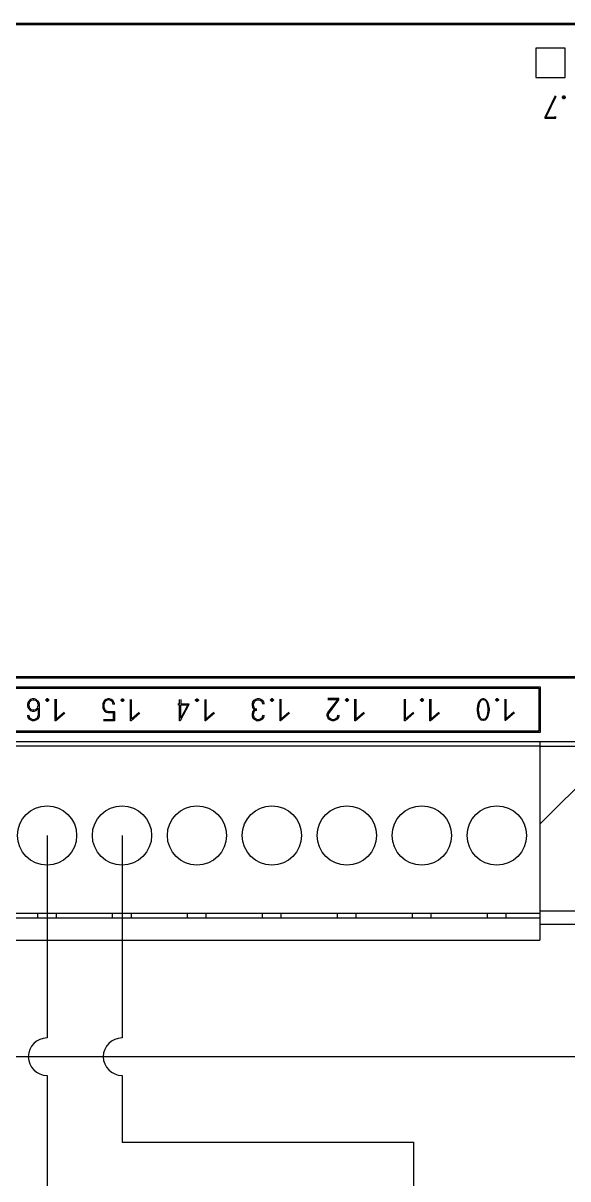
# Model space of a CAD drawing. Header units: inches. Extents: x 9 to 429, y 10 to 307.
# Drawn here: x 124.7 to 155.4, y 114.3 to 179.5 of the extents above; entities that cross this region are included whole.
import ezdxf

# ---------------------------------------------------------------- set-up
doc = ezdxf.new("R2010")
doc.units = ezdxf.units.IN
doc.header["$MEASUREMENT"] = 0
for name, color, linetype in [('0007LEVEL_0', 7, 'Continuous'), ('0007LEVEL_1', 7, 'Continuous'), ('8_ALL_NOTES_BALLOONS_SYMBOLS_GT', 7, 'Continuous'), ('RED_2.5mm^2', 1, 'Continuous')]:
    doc.layers.add(name, color=color, linetype=linetype)

msp = doc.modelspace()

# ---------------------------------------------------------------- linework, layer by layer
at = {"color": 7, "linetype": 'Continuous'}
for p, q in [((100.308, 179.452), (227.784, 179.452)), ((100.308, 179.376), (227.784, 179.376)), ((153.562, 178.045), (153.562, 176.381)), ((155.226, 178.045), (153.562, 178.045)), ((155.226, 176.381), (155.226, 178.045)), ((153.562, 176.381), (155.226, 176.381)), ((100.308, 142.598), (227.784, 142.598)), ((100.308, 142.522), (227.784, 142.522)), ((153.728, 139.519), (119.457, 139.519)), ((100.225, 138.937), (210.959, 138.937)), ((153.811, 139.436), (119.374, 139.436))]:
    msp.add_line(p, q, dxfattribs=at)
at = {"layer": '0007LEVEL_0', "color": 7, "linetype": 'Continuous'}
for p, q in [((154.664, 175.341), (154.071, 174.124)), ((154.696, 175.309), (154.134, 174.155)), ((155.07, 175.278), (155.132, 175.341)), ((155.07, 175.247), (155.07, 175.278)), ((155.132, 175.185), (155.07, 175.247)), ((155.132, 175.341), (155.164, 175.341)), ((155.132, 175.247), (155.132, 175.278)), ((155.132, 175.278), (155.164, 175.278)), ((155.164, 175.247), (155.132, 175.247)), ((155.164, 175.185), (155.132, 175.185)), ((155.164, 175.341), (155.226, 175.278)), ((155.164, 175.278), (155.164, 175.247)), ((155.226, 175.247), (155.164, 175.185)), ((155.226, 175.278), (155.226, 175.247)), ((154.071, 174.124), (154.071, 174.092)), ((154.071, 174.092), (154.696, 174.092)), ((154.134, 174.155), (154.633, 174.155)), ((154.633, 174.155), (154.633, 174.186)), ((154.696, 174.092), (154.696, 174.186))]:
    msp.add_line(p, q, dxfattribs=at)
at = {"layer": '0007LEVEL_1', "color": 7, "linetype": 'Continuous'}
for p, q in [((119.374, 142.015), (153.811, 142.015)), ((119.457, 141.932), (153.728, 141.932)), ((153.728, 141.932), (153.728, 139.519)), ((153.811, 142.015), (153.811, 139.436)), ((124.91, 141.038), (124.941, 141.131)), ((124.91, 140.944), (124.91, 141.038)), ((124.941, 140.85), (124.91, 140.944)), ((124.941, 141.131), (125.004, 141.225)), ((125.004, 140.757), (124.941, 140.85)), ((124.972, 141.006), (125.004, 141.1)), ((124.972, 140.975), (124.972, 141.006)), ((125.004, 140.882), (124.972, 140.975)), ((125.004, 141.225), (125.097, 141.318)), ((125.004, 141.1), (125.035, 141.162)), ((125.035, 140.819), (125.004, 140.882)), ((125.035, 141.162), (125.128, 141.256)), ((125.128, 140.726), (125.035, 140.819)), ((125.097, 141.318), (125.191, 141.35)), ((125.128, 141.256), (125.222, 141.287)), ((125.191, 141.35), (125.284, 141.35)), ((125.222, 141.287), (125.253, 141.287)), ((125.253, 141.287), (125.347, 141.256)), ((125.284, 141.35), (125.378, 141.318)), ((125.347, 141.256), (125.44, 141.162)), ((125.44, 140.819), (125.347, 140.726)), ((125.378, 141.318), (125.472, 141.225)), ((125.44, 141.162), (125.472, 141.1)), ((125.472, 140.882), (125.44, 140.819)), ((125.472, 141.225), (125.534, 141.131)), ((125.472, 141.1), (125.503, 141.006)), ((125.503, 140.975), (125.472, 140.882)), ((125.503, 140.819), (125.472, 140.757)), ((125.503, 141.006), (125.503, 140.975)), ((125.503, 140.819), (125.503, 140.414)), ((125.534, 141.131), (125.565, 141.038)), ((125.565, 141.038), (125.565, 140.382)), ((125.94, 141.287), (126.002, 141.35)), ((125.94, 141.256), (125.94, 141.287)), ((126.002, 141.194), (125.94, 141.256)), ((126.002, 141.35), (126.033, 141.35)), ((126.002, 141.256), (126.002, 141.287)), ((126.002, 141.287), (126.033, 141.287)), ((126.033, 141.256), (126.002, 141.256)), ((126.033, 141.194), (126.002, 141.194)), ((126.033, 141.35), (126.096, 141.287)), ((126.033, 141.287), (126.033, 141.256)), ((126.096, 141.256), (126.033, 141.194)), ((126.096, 141.287), (126.096, 141.256)), ((126.47, 140.101), (126.47, 141.318)), ((126.533, 140.195), (126.533, 141.318)), ((129.178, 141.153), (129.146, 141.059)), ((129.146, 141.059), (129.146, 140.841)), ((129.146, 140.841), (129.178, 140.747)), ((129.24, 141.247), (129.178, 141.153)), ((129.24, 141.122), (129.209, 141.028)), ((129.209, 141.028), (129.209, 140.872)), ((129.209, 140.872), (129.24, 140.779)), ((129.334, 141.309), (129.24, 141.247)), ((129.271, 141.184), (129.24, 141.122)), ((129.302, 141.215), (129.271, 141.184)), ((129.365, 141.247), (129.302, 141.215)), ((129.427, 141.34), (129.334, 141.309)), ((129.458, 141.278), (129.365, 141.247)), ((129.521, 141.34), (129.427, 141.34)), ((129.49, 141.278), (129.458, 141.278)), ((129.583, 141.247), (129.49, 141.278)), ((129.614, 141.309), (129.521, 141.34)), ((129.646, 141.215), (129.583, 141.247)), ((129.708, 141.247), (129.614, 141.309)), ((129.677, 141.184), (129.646, 141.215)), ((129.708, 141.122), (129.677, 141.184)), ((129.77, 141.153), (129.708, 141.247)), ((129.739, 141.028), (129.708, 141.122)), ((129.802, 141.059), (129.77, 141.153)), ((129.802, 141.028), (129.802, 141.059)), ((130.176, 141.278), (130.238, 141.34)), ((130.176, 141.247), (130.176, 141.278)), ((130.238, 141.184), (130.176, 141.247)), ((130.238, 141.34), (130.27, 141.34)), ((130.238, 141.247), (130.238, 141.278)), ((130.238, 141.278), (130.27, 141.278)), ((130.27, 141.247), (130.238, 141.247)), ((130.27, 141.184), (130.238, 141.184)), ((130.27, 141.34), (130.332, 141.278)), ((130.27, 141.278), (130.27, 141.247)), ((130.332, 141.247), (130.27, 141.184)), ((130.332, 141.278), (130.332, 141.247)), ((130.707, 140.092), (130.707, 141.309)), ((130.769, 140.186), (130.769, 141.309)), ((133.384, 141.059), (133.477, 141.059)), ((133.477, 140.997), (133.384, 140.997)), ((133.477, 141.059), (133.477, 141.309)), ((133.477, 140.092), (133.477, 140.997)), ((134.008, 141.028), (133.509, 140.092)), ((133.54, 141.309), (133.54, 141.059)), ((133.54, 141.059), (134.008, 141.059)), ((133.945, 140.997), (133.54, 140.248)), ((133.54, 140.248), (133.54, 140.997)), ((133.54, 140.997), (133.945, 140.997)), ((134.008, 141.059), (134.008, 141.028)), ((134.382, 141.278), (134.445, 141.34)), ((134.382, 141.247), (134.382, 141.278)), ((134.445, 141.184), (134.382, 141.247)), ((134.445, 141.34), (134.476, 141.34)), ((134.445, 141.247), (134.445, 141.278)), ((134.445, 141.278), (134.476, 141.278)), ((134.476, 141.247), (134.445, 141.247)), ((134.476, 141.184), (134.445, 141.184)), ((134.476, 141.34), (134.538, 141.278)), ((134.476, 141.278), (134.476, 141.247)), ((134.538, 141.247), (134.476, 141.184)), ((134.538, 141.278), (134.538, 141.247)), ((134.913, 140.092), (134.913, 141.309)), ((134.975, 140.186), (134.975, 141.309)), ((137.582, 141.069), (137.613, 141.162)), ((137.582, 140.975), (137.582, 141.069)), ((137.613, 140.85), (137.582, 140.975)), ((137.613, 141.162), (137.675, 141.256)), ((137.675, 140.757), (137.613, 140.85)), ((137.644, 141.038), (137.675, 141.131)), ((137.644, 140.975), (137.644, 141.038)), ((137.675, 140.85), (137.644, 140.975)), ((137.675, 141.256), (137.769, 141.318)), ((137.675, 141.131), (137.707, 141.194)), ((137.707, 140.788), (137.675, 140.85)), ((137.707, 141.194), (137.738, 141.225)), ((137.738, 141.225), (137.8, 141.256)), ((137.769, 141.318), (137.863, 141.35)), ((137.8, 141.256), (137.894, 141.287)), ((137.863, 141.35), (137.956, 141.35)), ((137.894, 141.287), (137.925, 141.287)), ((137.925, 141.287), (138.019, 141.256)), ((137.956, 141.35), (138.05, 141.318)), ((138.019, 141.256), (138.081, 141.225)), ((138.05, 141.318), (138.143, 141.256)), ((138.081, 141.225), (138.112, 141.194)), ((138.112, 141.194), (138.143, 141.131)), ((138.143, 141.256), (138.206, 141.162)), ((138.143, 141.131), (138.175, 141.038)), ((138.206, 141.162), (138.237, 141.069)), ((138.237, 141.069), (138.237, 141.038)), ((138.611, 141.287), (138.674, 141.35)), ((138.611, 141.256), (138.611, 141.287)), ((138.674, 141.194), (138.611, 141.256)), ((138.674, 141.35), (138.705, 141.35)), ((138.674, 141.256), (138.674, 141.287)), ((138.674, 141.287), (138.705, 141.287)), ((138.705, 141.256), (138.674, 141.256)), ((138.705, 141.194), (138.674, 141.194)), ((138.705, 141.35), (138.768, 141.287)), ((138.705, 141.287), (138.705, 141.256)), ((138.768, 141.256), (138.705, 141.194)), ((138.768, 141.287), (138.768, 141.256)), ((139.142, 140.101), (139.142, 141.318)), ((139.204, 140.195), (139.204, 141.318)), ((142.464, 141.35), (141.84, 141.35)), ((141.84, 140.57), (142.402, 141.287)), ((142.402, 141.287), (141.84, 141.287)), ((141.902, 140.507), (142.464, 141.287)), ((142.464, 141.287), (142.464, 141.35)), ((142.839, 141.287), (142.901, 141.35)), ((142.839, 141.256), (142.839, 141.287)), ((142.901, 141.194), (142.839, 141.256)), ((142.901, 141.35), (142.932, 141.35)), ((142.901, 141.256), (142.901, 141.287)), ((142.901, 141.287), (142.932, 141.287)), ((142.932, 141.256), (142.901, 141.256)), ((142.932, 141.194), (142.901, 141.194)), ((142.932, 141.35), (142.995, 141.287)), ((142.932, 141.287), (142.932, 141.256)), ((142.995, 141.256), (142.932, 141.194)), ((142.995, 141.287), (142.995, 141.256)), ((143.369, 140.101), (143.369, 141.318)), ((143.431, 140.195), (143.431, 141.318)), ((146.161, 140.101), (146.161, 141.318)), ((146.224, 140.195), (146.224, 141.318)), ((147.066, 141.287), (147.129, 141.35)), ((147.066, 141.256), (147.066, 141.287)), ((147.129, 141.194), (147.066, 141.256)), ((147.129, 141.35), (147.16, 141.35)), ((147.129, 141.256), (147.129, 141.287)), ((147.129, 141.287), (147.16, 141.287)), ((147.16, 141.256), (147.129, 141.256)), ((147.16, 141.194), (147.129, 141.194)), ((147.16, 141.35), (147.222, 141.287)), ((147.16, 141.287), (147.16, 141.256)), ((147.222, 141.256), (147.16, 141.194)), ((147.222, 141.287), (147.222, 141.256)), ((147.597, 140.101), (147.597, 141.318)), ((147.659, 140.195), (147.659, 141.318)), ((150.272, 140.766), (150.303, 140.953)), ((150.303, 140.953), (150.335, 141.109)), ((150.335, 141.109), (150.397, 141.234)), ((150.335, 140.766), (150.366, 140.953)), ((150.366, 140.953), (150.397, 141.109)), ((150.397, 141.234), (150.491, 141.328)), ((150.397, 141.109), (150.459, 141.234)), ((150.459, 141.234), (150.491, 141.265)), ((150.491, 141.328), (150.584, 141.359)), ((150.491, 141.265), (150.584, 141.297)), ((150.584, 141.359), (150.615, 141.359)), ((150.584, 141.297), (150.615, 141.297)), ((150.615, 141.359), (150.709, 141.328)), ((150.615, 141.297), (150.709, 141.265)), ((150.709, 141.328), (150.803, 141.234)), ((150.709, 141.265), (150.74, 141.234)), ((150.74, 141.234), (150.803, 141.109)), ((150.803, 141.234), (150.865, 141.109)), ((150.803, 141.109), (150.834, 140.953)), ((150.834, 140.953), (150.865, 140.766)), ((150.865, 141.109), (150.896, 140.953)), ((150.896, 140.953), (150.927, 140.766)), ((151.302, 141.297), (151.364, 141.359)), ((151.302, 141.265), (151.302, 141.297)), ((151.364, 141.203), (151.302, 141.265)), ((151.364, 141.359), (151.395, 141.359)), ((151.364, 141.265), (151.364, 141.297)), ((151.364, 141.297), (151.395, 141.297)), ((151.395, 141.265), (151.364, 141.265)), ((151.395, 141.203), (151.364, 141.203)), ((151.395, 141.359), (151.458, 141.297)), ((151.395, 141.297), (151.395, 141.265)), ((151.458, 141.265), (151.395, 141.203)), ((151.458, 141.297), (151.458, 141.265)), ((151.832, 140.111), (151.832, 141.328)), ((151.895, 140.204), (151.895, 141.328)), ((124.91, 140.382), (124.91, 140.414)), ((124.941, 140.289), (124.91, 140.382)), ((125.004, 140.195), (124.941, 140.289)), ((125.004, 140.32), (124.972, 140.414)), ((125.097, 140.663), (125.004, 140.757)), ((125.035, 140.257), (125.004, 140.32)), ((125.097, 140.133), (125.004, 140.195)), ((125.066, 140.226), (125.035, 140.257)), ((125.128, 140.195), (125.066, 140.226)), ((125.191, 140.632), (125.097, 140.663)), ((125.222, 140.694), (125.128, 140.726)), ((125.222, 140.164), (125.128, 140.195)), ((125.284, 140.632), (125.191, 140.632)), ((125.253, 140.694), (125.222, 140.694)), ((125.253, 140.164), (125.222, 140.164)), ((125.347, 140.726), (125.253, 140.694)), ((125.347, 140.195), (125.253, 140.164)), ((125.378, 140.663), (125.284, 140.632)), ((125.409, 140.226), (125.347, 140.195)), ((125.472, 140.757), (125.378, 140.663)), ((125.472, 140.195), (125.378, 140.133)), ((125.44, 140.257), (125.409, 140.226)), ((125.472, 140.32), (125.44, 140.257)), ((125.503, 140.414), (125.472, 140.32)), ((125.534, 140.289), (125.472, 140.195)), ((125.565, 140.382), (125.534, 140.289)), ((127.001, 140.538), (126.501, 140.101)), ((126.969, 140.57), (126.533, 140.195)), ((129.178, 140.747), (129.24, 140.654)), ((129.24, 140.779), (129.271, 140.716)), ((129.24, 140.654), (129.334, 140.591)), ((129.271, 140.716), (129.302, 140.685)), ((129.302, 140.685), (129.365, 140.654)), ((129.334, 140.591), (129.427, 140.56)), ((129.365, 140.654), (129.458, 140.623)), ((129.427, 140.56), (129.739, 140.56)), ((129.458, 140.623), (129.802, 140.623)), ((129.739, 140.56), (129.739, 140.155)), ((129.802, 140.623), (129.802, 140.092)), ((131.237, 140.529), (130.738, 140.092)), ((131.206, 140.56), (130.769, 140.186)), ((135.443, 140.529), (134.944, 140.092)), ((135.412, 140.56), (134.975, 140.186)), ((137.582, 140.476), (137.613, 140.601)), ((137.582, 140.382), (137.582, 140.476)), ((137.613, 140.289), (137.582, 140.382)), ((137.613, 140.601), (137.675, 140.694)), ((137.675, 140.195), (137.613, 140.289)), ((137.644, 140.476), (137.675, 140.601)), ((137.644, 140.414), (137.644, 140.476)), ((137.675, 140.32), (137.644, 140.414)), ((137.707, 140.726), (137.675, 140.757)), ((137.675, 140.694), (137.707, 140.726)), ((137.675, 140.601), (137.707, 140.663)), ((137.707, 140.257), (137.675, 140.32)), ((137.769, 140.133), (137.675, 140.195)), ((137.769, 140.757), (137.707, 140.788)), ((137.707, 140.726), (137.738, 140.726)), ((137.707, 140.663), (137.769, 140.694)), ((137.738, 140.226), (137.707, 140.257)), ((137.8, 140.195), (137.738, 140.226)), ((137.831, 140.757), (137.769, 140.757)), ((137.769, 140.694), (137.831, 140.694)), ((137.894, 140.164), (137.8, 140.195)), ((137.925, 140.164), (137.894, 140.164)), ((138.019, 140.195), (137.925, 140.164)), ((138.081, 140.226), (138.019, 140.195)), ((138.143, 140.195), (138.05, 140.133)), ((138.112, 140.257), (138.081, 140.226)), ((138.143, 140.32), (138.112, 140.257)), ((138.175, 140.414), (138.143, 140.32)), ((138.206, 140.289), (138.143, 140.195)), ((138.237, 140.382), (138.206, 140.289)), ((138.237, 140.414), (138.237, 140.382)), ((139.672, 140.538), (139.173, 140.101)), ((139.641, 140.57), (139.204, 140.195)), ((141.809, 140.476), (141.84, 140.57)), ((141.809, 140.382), (141.809, 140.476)), ((141.84, 140.289), (141.809, 140.382)), ((141.902, 140.195), (141.84, 140.289)), ((141.871, 140.445), (141.902, 140.507)), ((141.871, 140.414), (141.871, 140.445)), ((141.902, 140.32), (141.871, 140.414)), ((141.934, 140.257), (141.902, 140.32)), ((141.996, 140.133), (141.902, 140.195)), ((141.965, 140.226), (141.934, 140.257)), ((142.027, 140.195), (141.965, 140.226)), ((142.121, 140.164), (142.027, 140.195)), ((142.152, 140.164), (142.121, 140.164)), ((142.246, 140.195), (142.152, 140.164)), ((142.308, 140.226), (142.246, 140.195)), ((142.37, 140.195), (142.277, 140.133)), ((142.339, 140.257), (142.308, 140.226)), ((142.37, 140.32), (142.339, 140.257)), ((142.402, 140.414), (142.37, 140.32)), ((142.433, 140.289), (142.37, 140.195)), ((142.464, 140.382), (142.433, 140.289)), ((142.464, 140.414), (142.464, 140.382)), ((143.899, 140.538), (143.4, 140.101)), ((143.868, 140.57), (143.431, 140.195)), ((146.692, 140.538), (146.192, 140.101)), ((146.66, 140.57), (146.224, 140.195)), ((148.127, 140.538), (147.628, 140.101)), ((148.096, 140.57), (147.659, 140.195)), ((150.272, 140.704), (150.272, 140.766)), ((150.303, 140.516), (150.272, 140.704)), ((150.335, 140.36), (150.303, 140.516)), ((150.335, 140.704), (150.335, 140.766)), ((150.366, 140.516), (150.335, 140.704)), ((150.397, 140.236), (150.335, 140.36)), ((150.397, 140.36), (150.366, 140.516)), ((150.459, 140.236), (150.397, 140.36)), ((150.491, 140.142), (150.397, 140.236)), ((150.491, 140.204), (150.459, 140.236)), ((150.584, 140.173), (150.491, 140.204)), ((150.615, 140.173), (150.584, 140.173)), ((150.709, 140.204), (150.615, 140.173)), ((150.74, 140.236), (150.709, 140.204)), ((150.803, 140.236), (150.709, 140.142)), ((150.803, 140.36), (150.74, 140.236)), ((150.834, 140.516), (150.803, 140.36)), ((150.865, 140.36), (150.803, 140.236)), ((150.865, 140.704), (150.834, 140.516)), ((150.865, 140.766), (150.865, 140.704)), ((150.896, 140.516), (150.865, 140.36)), ((150.927, 140.704), (150.896, 140.516)), ((150.927, 140.766), (150.927, 140.704)), ((152.363, 140.548), (151.864, 140.111)), ((152.332, 140.579), (151.895, 140.204)), ((125.191, 140.101), (125.097, 140.133)), ((125.284, 140.101), (125.191, 140.101)), ((125.378, 140.133), (125.284, 140.101)), ((126.501, 140.101), (126.47, 140.101)), ((129.739, 140.155), (129.178, 140.155)), ((129.802, 140.092), (129.178, 140.092)), ((130.738, 140.092), (130.707, 140.092)), ((133.509, 140.092), (133.477, 140.092)), ((134.944, 140.092), (134.913, 140.092)), ((137.8, 140.101), (137.769, 140.133)), ((137.956, 140.101), (137.8, 140.101)), ((138.05, 140.133), (137.956, 140.101)), ((139.173, 140.101), (139.142, 140.101)), ((142.09, 140.101), (141.996, 140.133)), ((142.183, 140.101), (142.09, 140.101)), ((142.277, 140.133), (142.183, 140.101)), ((143.4, 140.101), (143.369, 140.101)), ((146.192, 140.101), (146.161, 140.101)), ((147.628, 140.101), (147.597, 140.101)), ((150.584, 140.111), (150.491, 140.142)), ((150.615, 140.111), (150.584, 140.111)), ((150.709, 140.142), (150.615, 140.111)), ((151.864, 140.111), (151.832, 140.111))]:
    msp.add_line(p, q, dxfattribs=at)
at = {"layer": '8_ALL_NOTES_BALLOONS_SYMBOLS_GT', "color": 7, "linetype": 'Continuous'}
for p, q in [((100.225, 138.937), (210.959, 138.937)), ((153.796, 138.937), (153.796, 127.723)), ((153.796, 138.663), (102.437, 138.663)), ((157.367, 138.645), (153.796, 138.645)), ((157.367, 137.839), (153.796, 134.268)), ((153.796, 129.237), (102.437, 129.237)), ((125.475, 128.991), (125.475, 129.237)), ((126.531, 128.991), (126.531, 129.237)), ((129.702, 128.991), (129.702, 129.237)), ((130.758, 128.991), (130.758, 129.237)), ((133.929, 128.991), (133.929, 129.237)), ((134.985, 128.991), (134.985, 129.237)), ((138.156, 128.991), (138.156, 129.237)), ((139.212, 128.991), (139.212, 129.237)), ((142.383, 128.991), (142.383, 129.237)), ((143.439, 128.991), (143.439, 129.237)), ((146.61, 128.991), (146.61, 129.237)), ((147.666, 128.991), (147.666, 129.237)), ((150.837, 128.991), (150.837, 129.237)), ((151.893, 128.991), (151.893, 129.237)), ((157.367, 129.368), (153.796, 129.368)), ((102.416, 128.991), (153.796, 128.991)), ((157.367, 128.619), (153.796, 128.619)), ((102.416, 127.723), (153.796, 127.723))]:
    msp.add_line(p, q, dxfattribs=at)
for centre in [(126.003, 133.633), (130.23, 133.633), (134.457, 133.633), (138.684, 133.633), (142.911, 133.633), (147.138, 133.633), (151.365, 133.633)]:
    msp.add_circle(centre, 1.67, dxfattribs=at)
at = {"layer": 'RED_2.5mm^2'}
for p, q in [((126.003, 133.633), (126.003, 122.212)), ((130.23, 133.633), (130.23, 122.212)), ((202.089, 121.155), (87.004, 121.155)), ((126.003, 120.099), (126.003, 113.526)), ((130.23, 120.099), (130.23, 116.33)), ((130.23, 116.33), (146.669, 116.33)), ((146.669, 116.33), (146.669, 109.429))]:
    msp.add_line(p, q, dxfattribs=at)
for centre in [(126.003, 121.155), (130.23, 121.155)]:
    msp.add_arc(centre, 1.057, 90, 270, dxfattribs=at)

doc.saveas('drawing.dxf')
